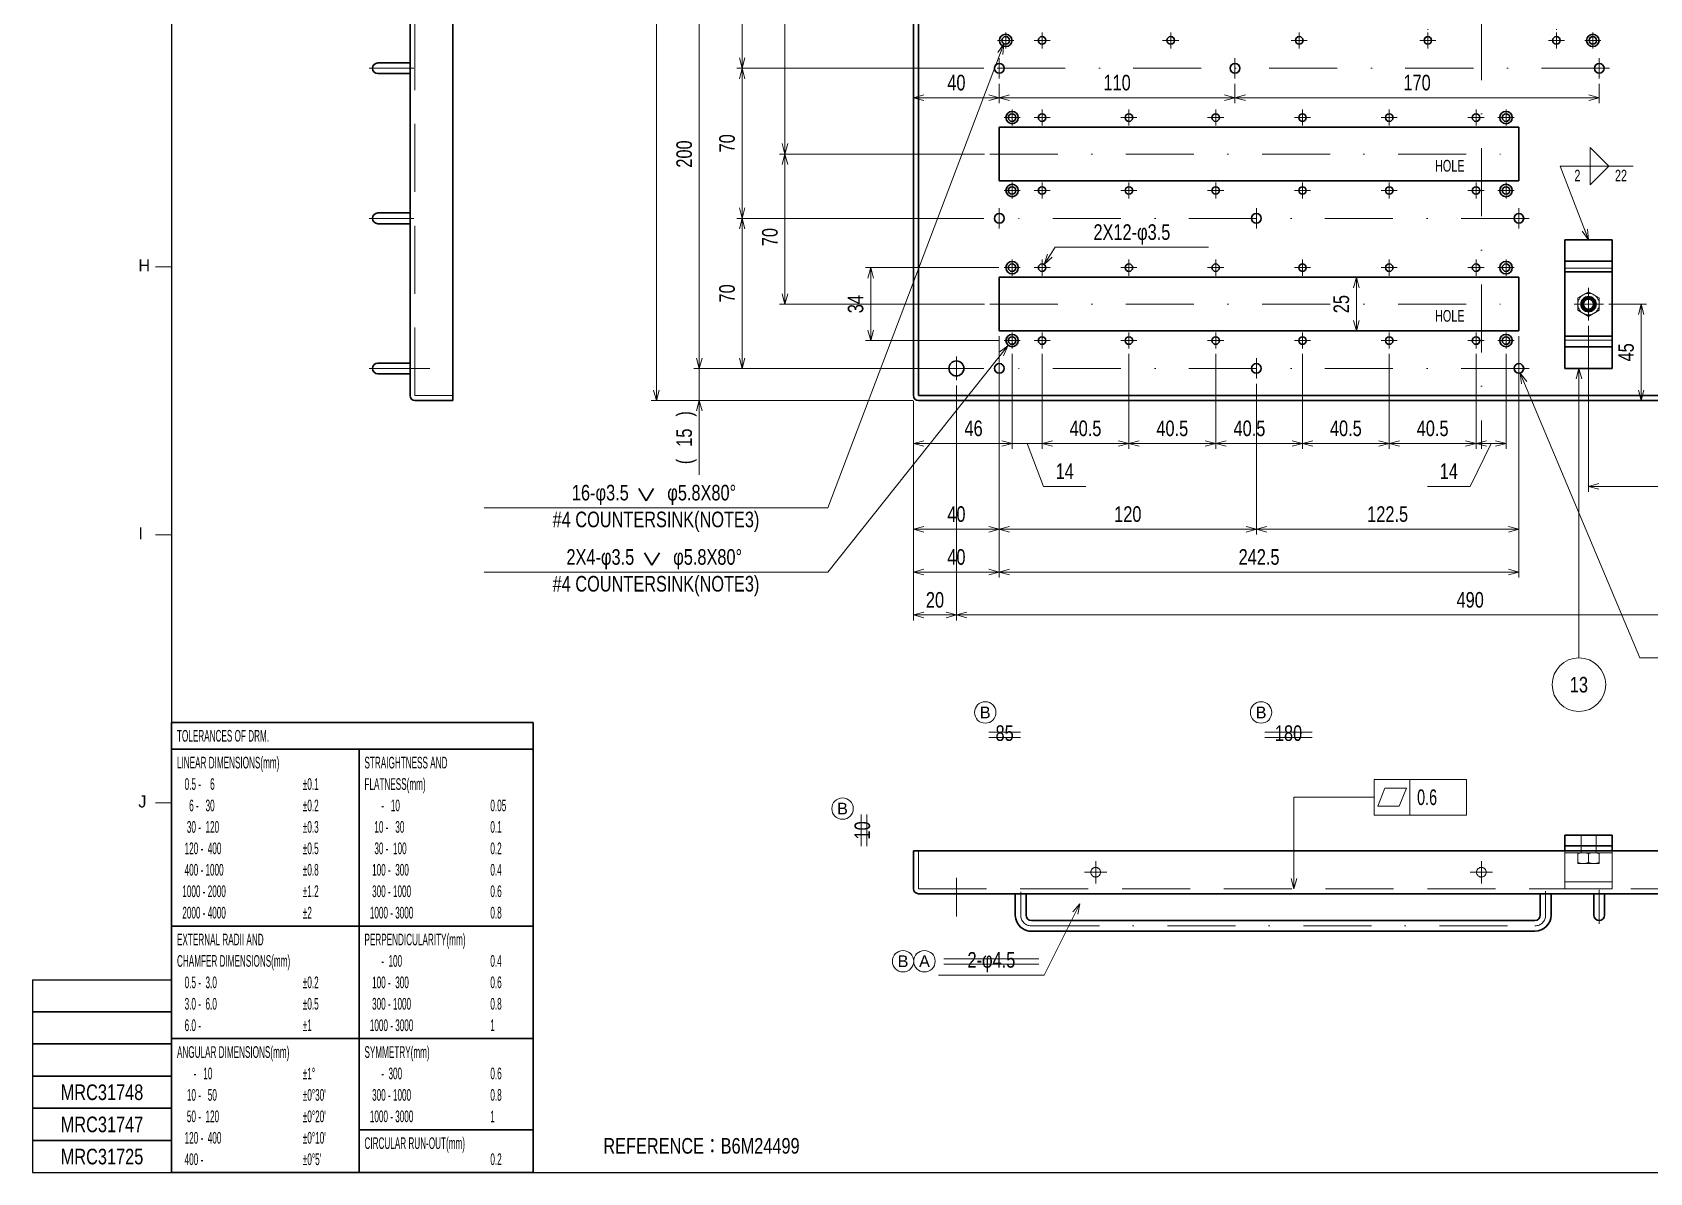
# Model space of a CAD drawing. Header units: millimetres. Extents: x 10 to 832, y 7 to 590.
# Drawn here: x 9.5 to 311.4, y 15 to 227.7 of the extents above; entities that cross this region are included whole.
import ezdxf
from ezdxf.enums import TextEntityAlignment as Align

# ---------------------------------------------------------------- set-up
doc = ezdxf.new("R2010")
doc.units = ezdxf.units.MM
doc.linetypes.add('DASHDOT', pattern=[25.3, 12.7, -6.3, 0, -6.3])
doc.linetypes.add('DASHED', pattern=[19, 12.7, -6.3])
for name, color, linetype in [('GR1_02', 7, 'Continuous'), ('GR1_03', 7, 'Continuous'), ('GR1_04', 7, 'Continuous'), ('GR1_05', 7, 'Continuous'), ('GR1_13', 7, 'Continuous'), ('GR1_15', 7, 'Continuous'), ('GR1_16', 7, 'Continuous'), ('図面枠B6M', 7, 'Continuous')]:
    doc.layers.add(name, color=color, linetype=linetype)
doc.styles.add('HG丸ｺﾞｼｯｸM-PRO', font='')
doc.styles.get('HG丸ｺﾞｼｯｸM-PRO').set_extended_font_data('HG丸ｺﾞｼｯｸM-PRO')

# ---------------------------------------------------------------- blocks, each defined once
blk = doc.blocks.new('BLKF023')
at = {"layer": '図面枠B6M', "color": 2, "linetype": 'Continuous', "lineweight": 25}
for p, q in [((35.5, 584), (35.5, 15)), ((9.5, 51), (9.5, 15)), ((9.5, 51), (35.5, 51)), ((9.5, 15), (831.5, 15))]:
    blk.add_line(p, q, dxfattribs=at)
at = {"layer": '図面枠B6M', "color": 4, "linetype": 'Continuous', "lineweight": 13}
for p, q in [((32.5, 184), (35.5, 184)), ((32.5, 134), (35.5, 134)), ((32.5, 84), (35.5, 84))]:
    blk.add_line(p, q, dxfattribs=at)
at = {"layer": '図面枠B6M', "color": 3, "linetype": 'Continuous', "lineweight": 35}
for p, q in [((9.5, 45), (35.5, 45)), ((9.5, 39), (35.5, 39)), ((9.5, 33), (35.5, 33)), ((9.5, 27), (35.5, 27)), ((9.5, 21), (35.5, 21))]:
    blk.add_line(p, q, dxfattribs=at)
at = {"layer": '図面枠B6M', "color": 4, "linetype": 'Continuous', "lineweight": 13, "style": 'HG丸ｺﾞｼｯｸM-PRO'}
for s, width, p in [('H', 1.00207, (29.29, 182.45)), ('I', 1.00207, (29.29, 132.45)), ('J', 1.005117, (29.29, 82.45))]:
    blk.add_text(s, height=2.25, dxfattribs=dict(at, width=width)).set_placement(p, align=Align.BOTTOM_LEFT)
blk = doc.blocks.new('BLKF046')
at = {"layer": '図面枠B6M', "color": 3, "linetype": 'Continuous', "lineweight": 35}
for p, q in [((35.5, 99), (103, 99)), ((35.5, 99), (35.5, 15)), ((103, 15), (103, 99)), ((35.5, 94), (103, 94)), ((70.5, 15), (70.5, 94)), ((35.5, 61), (70.5, 61)), ((70.5, 61), (103, 61)), ((35.5, 40), (70.5, 40)), ((70.5, 40), (103, 40)), ((70.5, 23), (103, 23)), ((35.5, 15), (103, 15))]:
    blk.add_line(p, q, dxfattribs=at)
at = {"layer": '図面枠B6M', "color": 4, "linetype": 'Continuous', "lineweight": 13, "style": 'HG丸ｺﾞｼｯｸM-PRO'}
for s, height, width, p in [('TOLERANCES OF DRM.', 2.1818, 0.522208, (36.5, 96.5)), ('LINEAR DIMENSIONS(mm)', 2.1818, 0.521664, (36.5, 91.5)), ('STRAIGHTNESS AND', 2.1818, 0.521949, (71.5, 91.5)), (' 0.5 -    6', 2.1818, 0.524049, (37.5, 87.5)), ('±0.1', 2.182, 0.52198, (60, 87.5)), ('FLATNESS(mm)', 2.1818, 0.521994, (71.5, 87.5)), ('   6 -   30', 2.1818, 0.52397, (37.5, 83.5)), ('±0.2', 2.182, 0.52198, (60, 83.5)), ('     -   10', 2.1818, 0.524651, (72.5, 83.5)), ('0.05', 2.182, 0.52205, (95, 83.5)), ('  30 -  120', 2.1818, 0.522893, (37.5, 79.5)), ('±0.3', 2.182, 0.52198, (60, 79.5)), ('  10 -   30', 2.1818, 0.523391, (72.5, 79.5)), ('0.1', 2.182, 0.522424, (95, 79.5)), (' 120 -  400', 2.1818, 0.52246, (37.5, 75.5)), ('±0.5', 2.182, 0.52198, (60, 75.5)), ('  30 -  100', 2.1818, 0.522893, (72.5, 75.5)), ('0.2', 2.182, 0.522424, (95, 75.5)), (' 400 - 1000', 2.1818, 0.52208, (37.5, 71.5)), ('±0.8', 2.182, 0.52198, (60, 71.5)), (' 100 -  300', 2.1818, 0.52246, (72.5, 71.5)), ('0.4', 2.182, 0.522424, (95, 71.5)), ('1000 - 2000', 2.1818, 0.521744, (37.5, 67.5)), ('±1.2', 2.182, 0.52198, (60, 67.5)), (' 300 - 1000', 2.1818, 0.52208, (72.5, 67.5)), ('0.6', 2.182, 0.522424, (95, 67.5)), ('2000 - 4000', 2.1818, 0.521744, (37.5, 63.5)), ('±2', 2.182, 0.521216, (60, 63.5)), ('1000 - 3000', 2.1818, 0.521744, (72.5, 63.5)), ('0.8', 2.182, 0.522424, (95, 63.5)), ('EXTERNAL RADII AND', 2.1818, 0.522426, (36.5, 58.5)), ('PERPENDICULARITY(mm)', 2.1818, 0.521822, (71.5, 58.5)), ('CHAMFER DIMENSIONS(mm)', 2.1818, 0.521615, (36.5, 54.5)), ('     -  100', 2.1818, 0.52397, (72.5, 54.5)), ('0.4', 2.182, 0.522424, (95, 54.5)), (' 0.5 -  3.0', 2.1818, 0.523514, (37.5, 50.5)), ('±0.2', 2.182, 0.52198, (60, 50.5)), (' 100 -  300', 2.1818, 0.52246, (72.5, 50.5)), ('0.6', 2.182, 0.522424, (95, 50.5)), (' 3.0 -  6.0', 2.1818, 0.523514, (37.5, 46.5)), ('±0.5', 2.182, 0.52198, (60, 46.5)), (' 300 - 1000', 2.1818, 0.52208, (72.5, 46.5)), ('0.8', 2.182, 0.522424, (95, 46.5)), (' 6.0 -', 2.182, 0.523279, (37.5, 42.5)), ('±1', 2.182, 0.521216, (60, 42.5)), ('1000 - 3000', 2.1818, 0.521744, (72.5, 42.5)), ('1', 2.18, 0.521199, (95, 42.5)), ('ANGULAR DIMENSIONS(mm)', 2.1818, 0.521887, (36.5, 37.5)), ('SYMMETRY(mm)', 2.1818, 0.521222, (71.5, 37.5)), ('     -   10', 2.1818, 0.524651, (37.5, 33.5)), ('±1°', 2.182, 0.52122, (60, 33.5)), ('     -  300', 2.1818, 0.52397, (72.5, 33.5)), ('0.6', 2.182, 0.522424, (95, 33.5)), ('  10 -   50', 2.1818, 0.523391, (37.5, 29.5)), ("±0°30'", 2.182, 0.521679, (60, 29.5)), (' 300 - 1000', 2.1818, 0.52208, (72.5, 29.5)), ('0.8', 2.182, 0.522424, (95, 29.5)), ('  50 -  120', 2.1818, 0.522893, (37.5, 25.5)), ("±0°20'", 2.182, 0.521679, (60, 25.5)), ('1000 - 3000', 2.1818, 0.521744, (72.5, 25.5)), ('1', 2.18, 0.521199, (95, 25.5)), (' 120 -  400', 2.1818, 0.52246, (37.5, 21.5)), ("±0°10'", 2.182, 0.521679, (60, 21.5)), ('CIRCULAR RUN-OUT(mm)', 2.1818, 0.521639, (71.5, 20.5)), (' 400 -', 2.182, 0.52234, (37.5, 17.5)), ("±0°5'", 2.182, 0.521776, (60, 17.5)), ('0.2', 2.182, 0.522424, (95, 17.5))]:
    blk.add_text(s, height=height, dxfattribs=dict(at, width=width)).set_placement(p, align=Align.MIDDLE_LEFT)
blk = doc.blocks.new('BLKF090')
at = {"layer": 'GR1_04', "color": 3, "linetype": 'Continuous', "lineweight": 35}
for p, q in [((80, 166.04), (74, 166.04)), ((74, 164.04), (80, 164.04))]:
    blk.add_line(p, q, dxfattribs=at)
blk.add_arc((74, 165.04), 1, 90, 270, dxfattribs=at)
blk = doc.blocks.new('BLKF089')
at = {"layer": 'GR1_04', "color": 4, "linetype": 'DASHDOT', "lineweight": 13}
blk.add_line((72.4, 165.04), (80.72, 165.04), dxfattribs=at)
at = {"layer": 'GR1_04', "color": 4, "linetype": 'DASHED', "lineweight": 13}
blk.add_line((80, 166.04), (80, 164.04), dxfattribs=at)
at = {"layer": 'GR1_04', "color": 3, "linetype": 'Continuous', "lineweight": 35}
blk.add_blockref('BLKF090', (0, 0), dxfattribs=at)
blk = doc.blocks.new('BLKF100')
at = {"layer": 'GR1_02', "color": 3, "linetype": 'Continuous', "lineweight": 35}
for p, q in [((174, 159.96), (174, 410.12)), ((174.92, 159.96), (174.92, 410.12)), ((385.08, 159.96), (174.92, 159.96)), ((174.92, 159.04), (385.08, 159.04))]:
    blk.add_line(p, q, dxfattribs=at)
at = {"layer": 'GR1_02', "color": 4, "linetype": 'DASHDOT', "lineweight": 13}
for p, q in [((182, 162.84), (182, 167.24)), ((184.2, 165.04), (179.8, 165.04))]:
    blk.add_line(p, q, dxfattribs=at)
at = {"layer": 'GR1_02', "color": 3, "linetype": 'Continuous', "lineweight": 35}
blk.add_circle((182, 165.04), 1.4, dxfattribs=at)
blk.add_arc((174.92, 159.96), 0.92, 180, 270, dxfattribs=at)
blk = doc.blocks.new('BLKF101')
at = {"layer": 'GR1_02', "color": 3, "linetype": 'Continuous', "lineweight": 35}
for p, q in [((88, 159.04), (88, 411.04)), ((80, 410.12), (80, 159.96)), ((88, 159.04), (80.92, 159.04))]:
    blk.add_line(p, q, dxfattribs=at)
at = {"layer": 'GR1_02', "color": 4, "linetype": 'DASHED', "lineweight": 13}
for p, q in [((80.92, 159.96), (80.92, 410.12)), ((88, 159.96), (80.92, 159.96))]:
    blk.add_line(p, q, dxfattribs=at)
at = {"layer": 'GR1_02', "color": 4, "linetype": 'DASHDOT', "lineweight": 13}
blk.add_line((77.8, 165.04), (83.72, 165.04), dxfattribs=at)
at = {"layer": 'GR1_02', "color": 3, "linetype": 'Continuous', "lineweight": 35}
blk.add_arc((80.92, 159.96), 0.92, 180, 270, dxfattribs=at)
blk = doc.blocks.new('BLKF111')
at = {"layer": 'GR1_02', "color": 3, "linetype": 'Continuous', "lineweight": 35}
for p, q in [((174, 75.04), (386, 75.04)), ((174, 67.96), (174, 75.04)), ((386, 67.96), (386, 75.04)), ((174.92, 67.04), (385.08, 67.04))]:
    blk.add_line(p, q, dxfattribs=at)
at = {"layer": 'GR1_02', "color": 4, "linetype": 'DASHED', "lineweight": 13}
for p, q in [((174.92, 67.96), (174.92, 75.04)), ((385.08, 75.04), (385.08, 67.96)), ((174.92, 67.96), (385.08, 67.96))]:
    blk.add_line(p, q, dxfattribs=at)
at = {"layer": 'GR1_02', "color": 4, "linetype": 'DASHDOT', "lineweight": 13}
for p, q in [((182, 62.77), (182, 69.98)), ((378, 62.33), (378, 70.73))]:
    blk.add_line(p, q, dxfattribs=at)
at = {"layer": 'GR1_02', "color": 3, "linetype": 'Continuous', "lineweight": 35}
for centre, start, end in [((174.92, 67.96), 180, 270), ((385.08, 67.96), 270, 0)]:
    blk.add_arc(centre, 0.92, start, end, dxfattribs=at)
blk = doc.blocks.new('BLKF113')
at = {"layer": 'GR1_04', "color": 3, "linetype": 'Continuous', "lineweight": 35}
for p, q in [((80, 222.04), (74, 222.04)), ((74, 220.04), (80, 220.04))]:
    blk.add_line(p, q, dxfattribs=at)
blk.add_arc((74, 221.04), 1, 90, 270, dxfattribs=at)
blk = doc.blocks.new('BLKF112')
at = {"layer": 'GR1_04', "color": 4, "linetype": 'DASHDOT', "lineweight": 13}
blk.add_line((72.4, 221.04), (80.72, 221.04), dxfattribs=at)
at = {"layer": 'GR1_04', "color": 4, "linetype": 'DASHED', "lineweight": 13}
blk.add_line((80, 222.04), (80, 220.04), dxfattribs=at)
at = {"layer": 'GR1_04', "color": 3, "linetype": 'Continuous', "lineweight": 35}
blk.add_blockref('BLKF113', (0, 0), dxfattribs=at)
blk = doc.blocks.new('BLKF115')
at = {"layer": 'GR1_04', "color": 3, "linetype": 'Continuous', "lineweight": 35}
for p, q in [((80, 194.04), (74, 194.04)), ((74, 192.04), (80, 192.04))]:
    blk.add_line(p, q, dxfattribs=at)
blk.add_arc((74, 193.04), 1, 90, 270, dxfattribs=at)
blk = doc.blocks.new('BLKF114')
at = {"layer": 'GR1_04', "color": 4, "linetype": 'DASHED', "lineweight": 13}
blk.add_line((80, 194.04), (80, 192.04), dxfattribs=at)
at = {"layer": 'GR1_04', "color": 4, "linetype": 'DASHDOT', "lineweight": 13}
blk.add_line((72.4, 193.04), (80.72, 193.04), dxfattribs=at)
at = {"layer": 'GR1_04', "color": 3, "linetype": 'Continuous', "lineweight": 35}
blk.add_blockref('BLKF115', (0, 0), dxfattribs=at)
blk = doc.blocks.new('BLKF134')
at = {"layer": 'GR1_03', "color": 3, "linetype": 'Continuous', "lineweight": 35}
for p, q in [((295.6, 183.04), (304.4, 183.04)), ((295.6, 183.04), (295.6, 171.04)), ((304.4, 183.04), (304.4, 171.04)), ((295.6, 171.04), (304.4, 171.04))]:
    blk.add_line(p, q, dxfattribs=at)
at = {"layer": 'GR1_03', "color": 4, "linetype": 'DASHDOT', "lineweight": 13}
for p, q in [((300, 174.01), (300, 180.05)), ((297.34, 177.04), (302.82, 177.04))]:
    blk.add_line(p, q, dxfattribs=at)
blk = doc.blocks.new('BLKF135')
at = {"layer": 'GR1_03', "color": 3, "linetype": 'Continuous', "lineweight": 35}
for p, q in [((304.4, 189.04), (295.6, 189.04)), ((295.6, 189.04), (295.6, 165.04)), ((304.4, 165.04), (304.4, 189.04)), ((304.4, 185.04), (295.6, 185.04)), ((295.6, 169.04), (304.4, 169.04)), ((304.4, 165.04), (295.6, 165.04))]:
    blk.add_line(p, q, dxfattribs=at)
at = {"layer": 'GR1_03', "color": 4, "linetype": 'DASHED', "lineweight": 13}
for p, q in [((295.6, 183.76), (304.4, 183.76)), ((295.6, 170.32), (304.4, 170.32))]:
    blk.add_line(p, q, dxfattribs=at)
blk = doc.blocks.new('BLKF137')
at = {"layer": 'GR1_03', "color": 4, "linetype": 'DASHED', "lineweight": 13}
for p, q in [((298, 74.68), (302, 74.68)), ((298, 72.68), (298, 74.68)), ((302, 72.68), (298, 72.68)), ((300, 74.5), (300, 72.68)), ((302, 74.68), (302, 72.68))]:
    blk.add_line(p, q, dxfattribs=at)
for centre, start, end in [((299, 71.79), 69.7438, 110.2562), ((299, 75.57), 249.7438, 290.2562), ((301, 71.79), 69.7438, 110.2562), ((301, 75.57), 249.7438, 290.2562)]:
    blk.add_arc(centre, 2.89, start, end, dxfattribs=at)
blk = doc.blocks.new('BLKF136')
at = {"layer": 'GR1_03', "color": 3, "linetype": 'Continuous', "lineweight": 35}
for p, q in [((295.6, 77.96), (295.6, 75.04)), ((295.6, 77.96), (304.4, 77.96)), ((295.6, 75.96), (304.4, 75.96)), ((304.4, 77.96), (304.4, 75.04))]:
    blk.add_line(p, q, dxfattribs=at)
at = {"layer": 'GR1_03', "color": 4, "linetype": 'DASHED', "lineweight": 13}
for p, q in [((298.6, 74.68), (298.6, 77.96)), ((301.4, 74.68), (301.4, 77.96)), ((295.6, 75.04), (295.6, 67.96)), ((295.6, 74.68), (304.4, 74.68)), ((304.4, 75.04), (304.4, 67.96)), ((295.6, 69.24), (304.4, 69.24)), ((295.6, 67.96), (304.4, 67.96))]:
    blk.add_line(p, q, dxfattribs=at)
blk.add_blockref('BLKF137', (0, 0), dxfattribs=at)
blk = doc.blocks.new('BLKF158')
at = {"layer": 'GR1_04', "color": 3, "linetype": 'Continuous', "lineweight": 35}
for p, q in [((193, 63.04), (193, 67.04)), ((193, 67.04), (195, 67.04)), ((195, 67.04), (195, 63.04)), ((291, 67.04), (291, 63.04)), ((291, 67.04), (293, 67.04)), ((293, 67.04), (293, 63.04)), ((196, 62.04), (290, 62.04)), ((290, 60.04), (196, 60.04))]:
    blk.add_line(p, q, dxfattribs=at)
at = {"layer": 'GR1_04', "color": 4, "linetype": 'DASHDOT', "lineweight": 13}
for p, q in [((194, 63.04), (194, 67.4)), ((292, 63.04), (292, 67.54)), ((196, 61.04), (290, 61.04))]:
    blk.add_line(p, q, dxfattribs=at)
at = {"layer": 'GR1_04', "color": 3, "linetype": 'Continuous', "lineweight": 35}
for centre, radius, start, end in [((196, 63.04), 3, 180, 234.4229), ((196, 63.04), 3, 234.4229, 270), ((196, 63.04), 1, 180, 270), ((290, 63.04), 1, 270, 0), ((290, 63.04), 3, 270, 0)]:
    blk.add_arc(centre, radius, start, end, dxfattribs=at)
at = {"layer": 'GR1_04', "color": 4, "linetype": 'DASHDOT', "lineweight": 13}
for centre, start, end in [((196, 63.04), 180, 270), ((290, 63.04), 270, 0)]:
    blk.add_arc(centre, 2, start, end, dxfattribs=at)
blk = doc.blocks.new('BLKF168')
at = {"layer": 'GR1_04', "color": 3, "linetype": 'Continuous', "lineweight": 35}
for p, q in [((301, 63.04), (301, 67.04)), ((303, 67.04), (303, 63.04))]:
    blk.add_line(p, q, dxfattribs=at)
blk.add_arc((302, 63.04), 1, 180, 0, dxfattribs=at)
blk = doc.blocks.new('BLKF167')
at = {"layer": 'GR1_04', "color": 4, "linetype": 'DASHED', "lineweight": 13}
blk.add_line((303, 67.04), (301, 67.04), dxfattribs=at)
at = {"layer": 'GR1_04', "color": 4, "linetype": 'DASHDOT', "lineweight": 13}
blk.add_line((302, 61.44), (302, 67.76), dxfattribs=at)
at = {"layer": 'GR1_04', "color": 3, "linetype": 'Continuous', "lineweight": 35}
blk.add_blockref('BLKF168', (0, 0), dxfattribs=at)
blk = doc.blocks.new('BLKF222')
at = {"layer": 'GR1_02', "color": 3, "linetype": 'Continuous', "lineweight": 35}
for p, q in [((190, 210.04), (287, 210.04)), ((190, 200.04), (190, 210.04)), ((287, 210.04), (287, 200.04)), ((190, 200.04), (287, 200.04))]:
    blk.add_line(p, q, dxfattribs=at)
blk = doc.blocks.new('BLKF223')
at = {"layer": 'GR1_02', "color": 3, "linetype": 'Continuous', "lineweight": 35}
for p, q in [((190, 182.04), (287, 182.04)), ((190, 172.04), (190, 182.04)), ((287, 182.04), (287, 172.04)), ((190, 172.04), (287, 172.04))]:
    blk.add_line(p, q, dxfattribs=at)
blk = doc.blocks.new('FXTIP_ARROW_S')
at = {"color": 0, "linetype": 'Continuous', "lineweight": -2}
for q in [(-1, 0), (-0.97, 0.26), (-0.97, -0.26)]:
    blk.add_line((0, 0), q, dxfattribs=at)
blk = doc.blocks.new('FXTIP_ARROW_E')
at = {"color": 0, "linetype": 'Continuous', "lineweight": -2}
for q in [(-1, 0), (-0.97, 0.26), (-0.97, -0.26)]:
    blk.add_line((0, 0), q, dxfattribs=at)
blk = doc.blocks.new('BLKF239')
at = {"layer": 'GR1_13', "color": 4, "linetype": 'Continuous', "lineweight": 13}
for p, q in [((303.78, 202.77), (300.28, 206.27)), ((300.28, 199.27), (300.28, 206.27)), ((303.78, 202.77), (300.28, 199.27))]:
    blk.add_line(p, q, dxfattribs=at)
blk = doc.blocks.new('BLKF256')
at = {"layer": 'GR1_16', "color": 4, "linetype": 'Continuous', "lineweight": 13}
for p, q in [((260, 88.37), (260, 81.71)), ((260, 88.37), (277.23, 88.37)), ((266.67, 88.37), (266.67, 81.71)), ((277.23, 88.37), (277.23, 81.71)), ((245, 67.96), (245, 85.04)), ((245, 85.04), (260, 85.04)), ((260.67, 83.37), (262, 86.71)), ((262, 86.71), (266, 86.71)), ((266, 86.71), (264.67, 83.37)), ((260, 81.71), (277.23, 81.71)), ((264.67, 83.37), (260.67, 83.37))]:
    blk.add_line(p, q, dxfattribs=at)
at = {"layer": 'GR1_16', "color": 4, "linetype": 'Continuous', "lineweight": 13, "xscale": 2, "yscale": 2, "rotation": 270}
blk.add_blockref('FXTIP_ARROW_S', (245, 67.96), dxfattribs=at)
at = {"layer": 'GR1_16', "color": 3, "linetype": 'Continuous', "lineweight": 35, "style": 'HG丸ｺﾞｼｯｸM-PRO', "width": 0.690948}
blk.add_text('0.6', height=2.909, dxfattribs=at).set_placement((268, 85.04), align=Align.MIDDLE_LEFT)
blk = doc.blocks.new('BLKF257')
at = {"layer": 'GR1_05', "color": 4, "linetype": 'Continuous', "lineweight": 13}
blk.add_circle((176.04, 54.44), 2, dxfattribs=at)
at = {"layer": 'GR1_05', "color": 4, "linetype": 'Continuous', "lineweight": 13, "style": 'HG丸ｺﾞｼｯｸM-PRO', "width": 1.042301}
blk.add_text('A', height=2.18, dxfattribs=at).set_placement((176.04, 54.44), align=Align.MIDDLE_CENTER)
blk = doc.blocks.new('BLKF260')
at = {"layer": 'GR1_05', "color": 4, "linetype": 'Continuous', "lineweight": 13}
blk.add_circle((172.04, 54.44), 2, dxfattribs=at)
at = {"layer": 'GR1_05', "color": 4, "linetype": 'Continuous', "lineweight": 13, "style": 'HG丸ｺﾞｼｯｸM-PRO', "width": 1.04272}
blk.add_text('B', height=2.18, dxfattribs=at).set_placement((172.04, 54.44), align=Align.MIDDLE_CENTER)
blk = doc.blocks.new('BLKF261')
at = {"layer": 'GR1_05', "color": 4, "linetype": 'Continuous', "lineweight": 13}
blk.add_circle((160.74, 82.92), 2, dxfattribs=at)
at = {"layer": 'GR1_05', "color": 4, "linetype": 'Continuous', "lineweight": 13, "style": 'HG丸ｺﾞｼｯｸM-PRO', "width": 1.04272}
blk.add_text('B', height=2.18, dxfattribs=at).set_placement((160.74, 82.92), align=Align.MIDDLE_CENTER)
blk = doc.blocks.new('BLKF262')
at = {"layer": 'GR1_05', "color": 4, "linetype": 'Continuous', "lineweight": 13}
blk.add_circle((187.38, 100.85), 2, dxfattribs=at)
at = {"layer": 'GR1_05', "color": 4, "linetype": 'Continuous', "lineweight": 13, "style": 'HG丸ｺﾞｼｯｸM-PRO', "width": 1.04272}
blk.add_text('B', height=2.18, dxfattribs=at).set_placement((187.38, 100.85), align=Align.MIDDLE_CENTER)
blk = doc.blocks.new('BLKF263')
at = {"layer": 'GR1_05', "color": 4, "linetype": 'Continuous', "lineweight": 13}
blk.add_circle((238.88, 100.85), 2, dxfattribs=at)
at = {"layer": 'GR1_05', "color": 4, "linetype": 'Continuous', "lineweight": 13, "style": 'HG丸ｺﾞｼｯｸM-PRO', "width": 1.04272}
blk.add_text('B', height=2.18, dxfattribs=at).set_placement((238.88, 100.85), align=Align.MIDDLE_CENTER)

msp = doc.modelspace()

# ---------------------------------------------------------------- linework, layer by layer
at = {"layer": 'GR1_02', "color": 4, "linetype": 'DASHDOT', "lineweight": 13}
for p, q in [((270, 247.34), (270, 227.74)), ((294, 247.34), (294, 227.74)), ((280, 231.52), (280, 150.04)), ((280, 231.52), (280, 150.04)), ((191.2, 224.74), (191.2, 227.74)), ((198, 224.74), (198, 227.74)), ((222, 224.74), (222, 227.74)), ((246, 224.74), (246, 227.74)), ((270, 224.74), (270, 227.74)), ((294, 224.74), (294, 227.74)), ((300.8, 224.74), (300.8, 227.74)), ((192.7, 226.24), (189.7, 226.24)), ((199.5, 226.24), (196.5, 226.24)), ((223.5, 226.24), (220.5, 226.24)), ((247.5, 226.24), (244.5, 226.24)), ((271.5, 226.24), (268.5, 226.24)), ((295.5, 226.24), (292.5, 226.24)), ((302.3, 226.24), (299.3, 226.24)), ((303.9, 221.04), (188.1, 221.04)), ((190, 219.14), (190, 222.94)), ((234, 219.14), (234, 222.94)), ((302, 219.14), (302, 222.94)), ((193.9, 211.84), (190.9, 211.84)), ((192.4, 210.34), (192.4, 213.34)), ((199.5, 211.84), (196.5, 211.84)), ((198, 210.34), (198, 213.34)), ((215.7, 211.84), (212.7, 211.84)), ((214.2, 210.34), (214.2, 213.34)), ((231.9, 211.84), (228.9, 211.84)), ((230.4, 210.34), (230.4, 213.34)), ((248.1, 211.84), (245.1, 211.84)), ((246.6, 210.34), (246.6, 213.34)), ((264.3, 211.84), (261.3, 211.84)), ((262.8, 210.34), (262.8, 213.34)), ((280.5, 211.84), (277.5, 211.84)), ((279, 210.34), (279, 213.34)), ((286.1, 211.84), (283.1, 211.84)), ((284.6, 210.34), (284.6, 213.34)), ((188.25, 205.04), (288.83, 205.04)), ((192.4, 196.74), (192.4, 199.74)), ((198, 199.74), (198, 196.74)), ((214.2, 199.74), (214.2, 196.74)), ((230.4, 199.74), (230.4, 196.74)), ((246.6, 199.74), (246.6, 196.74)), ((262.8, 199.74), (262.8, 196.74)), ((279, 199.74), (279, 196.74)), ((284.6, 196.74), (284.6, 199.74)), ((193.9, 198.24), (190.9, 198.24)), ((199.5, 198.24), (196.5, 198.24)), ((215.7, 198.24), (212.7, 198.24)), ((231.9, 198.24), (228.9, 198.24)), ((248.1, 198.24), (245.1, 198.24)), ((264.3, 198.24), (261.3, 198.24)), ((280.5, 198.24), (277.5, 198.24)), ((286.1, 198.24), (283.1, 198.24)), ((190, 191.14), (190, 194.94)), ((238, 191.14), (238, 194.94)), ((287, 191.14), (287, 194.94)), ((288.9, 193.04), (188.1, 193.04)), ((192.4, 182.34), (192.4, 185.34)), ((198, 182.34), (198, 185.34)), ((214.2, 182.34), (214.2, 185.34)), ((230.4, 182.34), (230.4, 185.34)), ((246.6, 182.34), (246.6, 185.34)), ((262.8, 182.34), (262.8, 185.34)), ((279, 182.34), (279, 185.34)), ((284.6, 182.34), (284.6, 185.34)), ((193.9, 183.84), (190.9, 183.84)), ((199.5, 183.84), (196.5, 183.84)), ((215.7, 183.84), (212.7, 183.84)), ((231.9, 183.84), (228.9, 183.84)), ((248.1, 183.84), (245.1, 183.84)), ((264.3, 183.84), (261.3, 183.84)), ((280.5, 183.84), (277.5, 183.84)), ((286.1, 183.84), (283.1, 183.84)), ((188.25, 177.04), (288.83, 177.04)), ((193.9, 170.24), (190.9, 170.24)), ((192.4, 168.74), (192.4, 171.74)), ((199.5, 170.24), (196.5, 170.24)), ((198, 171.74), (198, 168.74)), ((215.7, 170.24), (212.7, 170.24)), ((214.2, 171.74), (214.2, 168.74)), ((231.9, 170.24), (228.9, 170.24)), ((230.4, 171.74), (230.4, 168.74)), ((248.1, 170.24), (245.1, 170.24)), ((246.6, 171.74), (246.6, 168.74)), ((264.3, 170.24), (261.3, 170.24)), ((262.8, 171.74), (262.8, 168.74)), ((280.5, 170.24), (277.5, 170.24)), ((279, 171.74), (279, 168.74)), ((286.1, 170.24), (283.1, 170.24)), ((284.6, 168.74), (284.6, 171.74)), ((190, 163.14), (190, 166.94)), ((238, 163.14), (238, 166.94)), ((287, 163.14), (287, 166.94)), ((288.9, 165.04), (188.1, 165.04)), ((208, 68.96), (208, 73.12)), ((280, 68.96), (280, 73.12)), ((210.08, 71.04), (205.92, 71.04)), ((282.08, 71.04), (277.92, 71.04))]:
    msp.add_line(p, q, dxfattribs=at)
at = {"layer": 'GR1_02', "color": 3, "linetype": 'Continuous', "lineweight": 35}
for centre, radius in [((191.2, 226.24), 1.16), ((191.2, 226.24), 0.7), ((198, 226.24), 0.7), ((222, 226.24), 0.7), ((246, 226.24), 0.7), ((270, 226.24), 0.7), ((294, 226.24), 0.7), ((300.8, 226.24), 1.16), ((300.8, 226.24), 0.7), ((190, 221.04), 0.9), ((234, 221.04), 0.9), ((302, 221.04), 0.9), ((192.4, 211.84), 1.16), ((192.4, 211.84), 0.7), ((198, 211.84), 0.7), ((214.2, 211.84), 0.7), ((230.4, 211.84), 0.7), ((246.6, 211.84), 0.7), ((262.8, 211.84), 0.7), ((279, 211.84), 0.7), ((284.6, 211.84), 1.16), ((284.6, 211.84), 0.7), ((192.4, 198.24), 1.16), ((284.6, 198.24), 1.16), ((192.4, 198.24), 0.7), ((198, 198.24), 0.7), ((214.2, 198.24), 0.7), ((230.4, 198.24), 0.7), ((246.6, 198.24), 0.7), ((262.8, 198.24), 0.7), ((279, 198.24), 0.7), ((284.6, 198.24), 0.7), ((190, 193.04), 0.9), ((238, 193.04), 0.9), ((287, 193.04), 0.9), ((192.4, 183.84), 1.16), ((192.4, 183.84), 0.7), ((198, 183.84), 0.7), ((214.2, 183.84), 0.7), ((230.4, 183.84), 0.7), ((246.6, 183.84), 0.7), ((262.8, 183.84), 0.7), ((279, 183.84), 0.7), ((284.6, 183.84), 1.16), ((284.6, 183.84), 0.7), ((192.4, 170.24), 1.16), ((192.4, 170.24), 0.7), ((198, 170.24), 0.7), ((214.2, 170.24), 0.7), ((230.4, 170.24), 0.7), ((246.6, 170.24), 0.7), ((262.8, 170.24), 0.7), ((279, 170.24), 0.7), ((284.6, 170.24), 1.16), ((284.6, 170.24), 0.7), ((190, 165.04), 0.9), ((238, 165.04), 0.9), ((287, 165.04), 0.9)]:
    msp.add_circle(centre, radius, dxfattribs=at)
at = {"layer": 'GR1_02', "color": 4, "linetype": 'DASHED', "lineweight": 13}
for centre in [(208, 71.04), (280, 71.04)]:
    msp.add_circle(centre, 0.9, dxfattribs=at)
at = {"layer": 'GR1_03', "color": 4, "linetype": 'DASHED', "lineweight": 13}
for p, q in [((300, 179.35), (298, 178.19)), ((298, 178.19), (298, 175.88)), ((302, 178.19), (300, 179.35)), ((302, 175.88), (302, 178.19)), ((298, 175.88), (300, 174.73)), ((300, 174.73), (302, 175.88))]:
    msp.add_line(p, q, dxfattribs=at)
msp.add_circle((300, 177.04), 2, dxfattribs=at)
at = {"layer": 'GR1_03', "color": 3, "linetype": 'Continuous', "lineweight": 35}
for radius in [1.4, 1.2, 0.96]:
    msp.add_circle((300, 177.04), radius, dxfattribs=at)
at = {"layer": 'GR1_05', "color": 4, "linetype": 'Continuous', "lineweight": 13}
for p, q in [((188.04, 97.17), (193.96, 97.17)), ((239.56, 97.17), (248.44, 97.17)), ((188.04, 96.17), (193.96, 96.17)), ((239.56, 96.17), (248.44, 96.17)), ((164.25, 75.89), (164.25, 81.81)), ((165.25, 75.89), (165.25, 81.81)), ((205.06, 65.17), (198.41, 51.87)), ((179.65, 54.87), (197.41, 54.87)), ((198.41, 51.87), (178.65, 51.87)), ((179.65, 53.87), (197.41, 53.87))]:
    msp.add_line(p, q, dxfattribs=at)
at = {"layer": 'GR1_13', "color": 4, "linetype": 'Continuous', "lineweight": 13}
for p, q in [((300, 189.04), (294.73, 202.77)), ((294.73, 202.77), (308.33, 202.77))]:
    msp.add_line(p, q, dxfattribs=at)
at = {"layer": 'GR1_15', "color": 4, "linetype": 'Continuous', "lineweight": 13}
msp.add_line((298.21, 165.04), (298.21, 111.04), dxfattribs=at)
msp.add_circle((298.21, 106.04), 5, dxfattribs=at)
at = {"layer": 'GR1_16', "color": 4, "linetype": 'Continuous', "lineweight": 13}
for p, q in [((126, 159.04), (126, 411.04)), ((150, 205.04), (150, 380.04)), ((142, 221.04), (142, 255.04)), ((134, 165.04), (134, 245.04)), ((190.88, 225.62), (158, 139.04)), ((187.1, 221.04), (141, 221.04)), ((142, 193.04), (142, 221.04)), ((190, 218.14), (190, 214.54)), ((234, 218.14), (234, 214.54)), ((302, 218.14), (302, 214.54)), ((174, 215.54), (190, 215.54)), ((190, 215.54), (234, 215.54)), ((234, 215.54), (302, 215.54)), ((187.25, 205.04), (149, 205.04)), ((150, 177.04), (150, 205.04)), ((187.1, 193.04), (141, 193.04)), ((142, 165.04), (142, 193.04)), ((198.38, 184.43), (200.44, 187.65)), ((200.44, 187.65), (229.08, 187.65)), ((189.9, 183.84), (165, 183.84)), ((166, 170.24), (166, 183.84)), ((256.67, 172.04), (256.67, 182.04)), ((187.25, 177.04), (149, 177.04)), ((303.82, 177.04), (310.82, 177.04)), ((309.82, 159.04), (309.82, 177.04)), ((300, 173.01), (300, 142.04)), ((191.58, 169.25), (158, 127.04)), ((189.9, 170.24), (165, 170.24)), ((190, 171.04), (190, 126.04)), ((287, 171.04), (287, 126.04)), ((192.4, 167.74), (192.4, 150.04)), ((198, 167.74), (198, 150.04)), ((214.2, 167.74), (214.2, 150.04)), ((230.4, 167.74), (230.4, 150.04)), ((246.6, 167.74), (246.6, 150.04)), ((262.8, 167.74), (262.8, 150.04)), ((279, 167.74), (279, 150.04)), ((284.6, 167.74), (284.6, 150.04)), ((178.8, 165.04), (133, 165.04)), ((134, 159.04), (134, 165.04)), ((187.1, 165.04), (141, 165.04)), ((287.23, 164.17), (309.61, 111.04)), ((182, 161.84), (182, 118.04)), ((190, 162.14), (190, 134.04)), ((238, 162.14), (238, 134.04)), ((287, 162.14), (287, 134.04)), ((173.92, 159.04), (125, 159.04)), ((173.92, 159.04), (133, 159.04)), ((134, 145.2), (134, 159.04)), ((174, 158.96), (174, 134.04)), ((174, 158.96), (174, 118.04)), ((174, 158.96), (174, 126.04)), ((174, 158.96), (174, 150.04)), ((174, 151.04), (192.4, 151.04)), ((192.4, 151.04), (198, 151.04)), ((195.2, 151.04), (198.26, 143.04)), ((198, 151.04), (214.2, 151.04)), ((214.2, 151.04), (230.4, 151.04)), ((230.4, 151.04), (246.6, 151.04)), ((246.6, 151.04), (262.8, 151.04)), ((262.8, 151.04), (279, 151.04)), ((281.8, 151.04), (277.88, 143.04)), ((279, 151.04), (284.6, 151.04)), ((198.26, 143.04), (206.18, 143.04)), ((277.88, 143.04), (269.96, 143.04)), ((300, 143.04), (342, 143.04)), ((158, 139.04), (93.84, 139.04)), ((174, 135.04), (190, 135.04)), ((190, 135.04), (238, 135.04)), ((238, 135.04), (287, 135.04)), ((158, 127.04), (93.84, 127.04)), ((174, 127.04), (190, 127.04)), ((190, 127.04), (287, 127.04)), ((174, 119.04), (182, 119.04)), ((182, 119.04), (378, 119.04)), ((309.61, 111.04), (335.29, 111.04))]:
    msp.add_line(p, q, dxfattribs=at)
at = {"layer": 'GR1_16', "color": 3, "linetype": 'Continuous', "lineweight": 35}
for p, q in [((122.69, 142.61), (124.06, 140.36)), ((124.06, 140.36), (125.44, 142.61)), ((123.8, 130.61), (125.17, 128.36)), ((125.17, 128.36), (126.55, 130.61))]:
    msp.add_line(p, q, dxfattribs=at)

# ---------------------------------------------------------------- block references
at = {"layer": 'GR1_02', "color": 4, "linetype": 'Continuous', "lineweight": 13}
msp.add_blockref('BLKF101', (0, 0), dxfattribs=at)
at = {"layer": 'GR1_02', "color": 3, "linetype": 'Continuous', "lineweight": 35}
for name in ['BLKF100', 'BLKF222', 'BLKF223', 'BLKF111']:
    msp.add_blockref(name, (0, 0), dxfattribs=at)
at = {"layer": 'GR1_03', "color": 3, "linetype": 'Continuous', "lineweight": 35}
for name in ['BLKF135', 'BLKF134']:
    msp.add_blockref(name, (0, 0), dxfattribs=at)
at = {"layer": 'GR1_03', "color": 4, "linetype": 'DASHED', "lineweight": 13}
msp.add_blockref('BLKF136', (0, 0), dxfattribs=at)
at = {"layer": 'GR1_04', "color": 4, "linetype": 'DASHED', "lineweight": 13}
for name in ['BLKF112', 'BLKF114', 'BLKF089', 'BLKF167']:
    msp.add_blockref(name, (0, 0), dxfattribs=at)
at = {"layer": 'GR1_04', "color": 3, "linetype": 'Continuous', "lineweight": 35}
msp.add_blockref('BLKF158', (0, 0), dxfattribs=at)
at = {"layer": 'GR1_05', "color": 4, "linetype": 'Continuous', "lineweight": 13}
for name in ['BLKF262', 'BLKF263', 'BLKF261', 'BLKF260', 'BLKF257']:
    msp.add_blockref(name, (0, 0), dxfattribs=at)
at = {"layer": 'GR1_05', "color": 4, "linetype": 'Continuous', "lineweight": 13, "xscale": 2, "yscale": 2, "rotation": 63.41544159808647}
msp.add_blockref('FXTIP_ARROW_S', (205.06, 65.17), dxfattribs=at)
at = {"layer": 'GR1_13', "color": 4, "linetype": 'Continuous', "lineweight": 13}
msp.add_blockref('BLKF239', (0, 0), dxfattribs=at)
at = {"layer": 'GR1_13', "color": 4, "linetype": 'Continuous', "lineweight": 13, "xscale": 2, "yscale": 2, "rotation": 291.014884130254}
msp.add_blockref('FXTIP_ARROW_S', (300, 189.04), dxfattribs=at)
at = {"layer": 'GR1_15', "color": 4, "linetype": 'Continuous', "lineweight": 13, "xscale": 2, "yscale": 2, "rotation": 90}
msp.add_blockref('FXTIP_ARROW_S', (298.21, 165.04), dxfattribs=at)
at = {"layer": 'GR1_16', "color": 4, "linetype": 'Continuous', "lineweight": 13, "xscale": 2, "yscale": 2}
for name, p, rotation in [('FXTIP_ARROW_S', (190.88, 225.62), 69.20660924006812), ('FXTIP_ARROW_S', (142, 221.04), 270), ('FXTIP_ARROW_E', (142, 221.04), 90), ('FXTIP_ARROW_S', (174, 215.54), 180), ('FXTIP_ARROW_E', (190, 215.54), 360), ('FXTIP_ARROW_S', (190, 215.54), 180), ('FXTIP_ARROW_E', (234, 215.54), 360), ('FXTIP_ARROW_S', (234, 215.54), 180), ('FXTIP_ARROW_E', (302, 215.54), 360), ('FXTIP_ARROW_S', (150, 205.04), 270), ('FXTIP_ARROW_E', (150, 205.04), 90), ('FXTIP_ARROW_S', (142, 193.04), 270), ('FXTIP_ARROW_E', (142, 193.04), 90), ('FXTIP_ARROW_S', (198.38, 184.43), 237.4119986975755), ('FXTIP_ARROW_E', (166, 183.84), 90), ('FXTIP_ARROW_E', (256.67, 182.04), 90), ('FXTIP_ARROW_S', (150, 177.04), 270), ('FXTIP_ARROW_E', (309.82, 177.04), 90), ('FXTIP_ARROW_S', (166, 170.24), 270), ('FXTIP_ARROW_S', (256.67, 172.04), 270), ('FXTIP_ARROW_S', (191.58, 169.25), 51.50279512092457), ('FXTIP_ARROW_S', (134, 165.04), 270), ('FXTIP_ARROW_S', (142, 165.04), 270), ('FXTIP_ARROW_S', (287.23, 164.17), 112.8483886404633), ('FXTIP_ARROW_S', (126, 159.04), 270), ('FXTIP_ARROW_S', (309.82, 159.04), 270), ('FXTIP_ARROW_E', (134, 159.04), 90), ('FXTIP_ARROW_S', (174, 151.04), 180), ('FXTIP_ARROW_E', (192.4, 151.04), 360), ('FXTIP_ARROW_S', (198, 151.04), 180), ('FXTIP_ARROW_E', (214.2, 151.04), 360), ('FXTIP_ARROW_S', (214.2, 151.04), 180), ('FXTIP_ARROW_E', (230.4, 151.04), 360), ('FXTIP_ARROW_S', (230.4, 151.04), 180), ('FXTIP_ARROW_E', (246.6, 151.04), 360), ('FXTIP_ARROW_S', (246.6, 151.04), 180), ('FXTIP_ARROW_E', (262.8, 151.04), 360), ('FXTIP_ARROW_S', (262.8, 151.04), 180), ('FXTIP_ARROW_E', (279, 151.04), 360), ('FXTIP_ARROW_S', (279, 151.04), 180), ('FXTIP_ARROW_E', (284.6, 151.04), 360), ('FXTIP_ARROW_S', (300, 143.04), 180), ('FXTIP_ARROW_S', (174, 135.04), 180), ('FXTIP_ARROW_E', (190, 135.04), 360), ('FXTIP_ARROW_S', (190, 135.04), 180), ('FXTIP_ARROW_E', (238, 135.04), 360), ('FXTIP_ARROW_S', (238, 135.04), 180), ('FXTIP_ARROW_E', (287, 135.04), 360), ('FXTIP_ARROW_S', (174, 127.04), 180), ('FXTIP_ARROW_E', (190, 127.04), 360), ('FXTIP_ARROW_S', (190, 127.04), 180), ('FXTIP_ARROW_E', (287, 127.04), 360), ('FXTIP_ARROW_S', (174, 119.04), 180), ('FXTIP_ARROW_E', (182, 119.04), 360), ('FXTIP_ARROW_S', (182, 119.04), 180)]:
    msp.add_blockref(name, p, dxfattribs=dict(at, rotation=rotation))
at = {"layer": 'GR1_16', "color": 4, "linetype": 'Continuous', "lineweight": 13}
msp.add_blockref('BLKF256', (0, 0), dxfattribs=at)
at = {"layer": '図面枠B6M', "color": 4, "linetype": 'Continuous', "lineweight": 13}
for name in ['BLKF023', 'BLKF046']:
    msp.add_blockref(name, (0, 0), dxfattribs=at)

# ---------------------------------------------------------------- texts
at = {"layer": 'GR1_05', "color": 3, "linetype": 'Continuous', "lineweight": 35, "style": 'HG丸ｺﾞｼｯｸM-PRO', "width": 0.784542}
for s, rotation, p in [('85', 0, (191, 94.67)), ('180', 0, (244, 94.67)), ('10', 90, (166.75, 78.85))]:
    msp.add_text(s, height=2.909, rotation=rotation, dxfattribs=at).set_placement(p, align=Align.BOTTOM_CENTER)
at = {"layer": 'GR1_05', "color": 3, "linetype": 'Continuous', "lineweight": 35, "style": 'HG丸ｺﾞｼｯｸM-PRO', "width": 0.783565}
msp.add_text('2-φ4.5', height=2.909, dxfattribs=at).set_placement((188.53, 52.37), align=Align.BOTTOM_CENTER)
at = {"layer": 'GR1_13', "color": 3, "linetype": 'Continuous', "lineweight": 35, "style": 'HG丸ｺﾞｼｯｸM-PRO', "width": 0.691275}
for s, height, p in [('2', 2.18, (297.92, 201.02)), ('22', 2.182, (306.06, 201.02))]:
    msp.add_text(s, height=height, dxfattribs=at).set_placement(p, align=Align.MIDDLE_CENTER)
at = {"layer": 'GR1_15', "color": 3, "linetype": 'Continuous', "lineweight": 35, "style": 'HG丸ｺﾞｼｯｸM-PRO', "width": 0.784542}
msp.add_text('13', height=2.909, rotation=0, dxfattribs=at).set_placement((298.21, 106.04), align=Align.MIDDLE_CENTER)
at = {"layer": 'GR1_16', "color": 3, "linetype": 'Continuous', "lineweight": 35, "style": 'HG丸ｺﾞｼｯｸM-PRO'}
for s, height, rotation, width, p in [('40', 2.909, 0, 0.784542, (182, 216.04)), ('110', 2.909, 0, 0.784542, (212, 216.04)), ('170', 2.909, 0, 0.784542, (268, 216.04)), ('70', 2.909, 90, 0.784542, (141.5, 207.04)), ('200', 2.909, 90, 0.784542, (133.5, 205.04)), ('70', 2.909, 90, 0.784542, (149.5, 189.54)), ('70', 2.909, 90, 0.784542, (141.5, 179.04)), ('34', 2.909, 90, 0.784542, (165.5, 177.04)), ('25', 2.909, 90, 0.784542, (256.17, 177.04)), ('45', 2.909, 90, 0.784542, (309.32, 168.04)), (')', 2.91, 90, 0.781868, (133.5, 156.56)), ('46', 2.909, 0, 0.784542, (185.21, 151.54)), ('40.5', 2.909, 0, 0.784749, (206.1, 151.54)), ('40.5', 2.909, 0, 0.784749, (222.3, 151.54)), ('40.5', 2.909, 0, 0.784749, (236.7, 151.54)), ('40.5', 2.909, 0, 0.784749, (254.7, 151.54)), ('40.5', 2.909, 0, 0.784749, (270.9, 151.54)), ('15', 2.909, 90, 0.784542, (133.5, 152.12)), ('(', 2.91, 90, 0.781868, (133.5, 147.68)), ('40', 2.909, 0, 0.784542, (182, 135.54)), ('120', 2.909, 0, 0.784542, (214, 135.54)), ('122.5', 2.909, 0, 0.7847, (262.5, 135.54)), ('40', 2.909, 0, 0.784542, (182, 127.54)), ('242.5', 2.909, 0, 0.7847, (238.5, 127.54)), ('20', 2.909, 0, 0.784542, (178, 119.54)), ('490', 2.909, 0, 0.784542, (277.91, 119.54))]:
    msp.add_text(s, height=height, rotation=rotation, dxfattribs=dict(at, width=width)).set_placement(p, align=Align.BOTTOM_CENTER)
at = {"layer": 'GR1_16', "color": 3, "linetype": 'Continuous', "lineweight": 35, "style": 'HG丸ｺﾞｼｯｸM-PRO', "width": 0.691773}
for p in [(274.1, 202.85), (274.1, 174.85)]:
    msp.add_text('HOLE', height=2.182, dxfattribs=at).set_placement(p, align=Align.MIDDLE_CENTER)
at = {"layer": 'GR1_16', "color": 3, "linetype": 'Continuous', "lineweight": 35, "style": 'HG丸ｺﾞｼｯｸM-PRO'}
for s, height, width, p in [('2X12-φ3.5', 2.909, 0.783739, (214.76, 188.15)), ('14', 2.909, 0.784542, (202.22, 143.54)), ('14', 2.909, 0.784542, (273.92, 143.54)), ('16-φ3.5', 2.909, 0.78372, (115.53, 139.54)), ('φ5.8X80°', 2.909, 0.783528, (134.45, 139.54)), ('#4 COUNTERSINK(NOTE3)', 2.9091, 0.783114, (125.92, 134.54)), ('2X4-φ3.5', 2.909, 0.783629, (115.53, 127.54)), ('φ5.8X80°', 2.909, 0.783528, (135.56, 127.54)), ('#4 COUNTERSINK(NOTE3)', 2.9091, 0.783114, (125.92, 122.54))]:
    msp.add_text(s, height=height, dxfattribs=dict(at, width=width)).set_placement(p, align=Align.BOTTOM_CENTER)
at = {"layer": '図面枠B6M', "color": 3, "linetype": 'Continuous', "lineweight": 35, "style": 'HG丸ｺﾞｼｯｸM-PRO'}
for s, height, width, p in [('MRC31748', 2.909, 0.783478, (22.5, 30)), ('MRC31747', 2.909, 0.783478, (22.5, 24)), ('REFERENCE：B6M24499', 2.9091, 0.78339, (134.41, 20)), ('MRC31725', 2.909, 0.783478, (22.5, 18))]:
    msp.add_text(s, height=height, dxfattribs=dict(at, width=width)).set_placement(p, align=Align.MIDDLE_CENTER)

doc.saveas('drawing.dxf')
